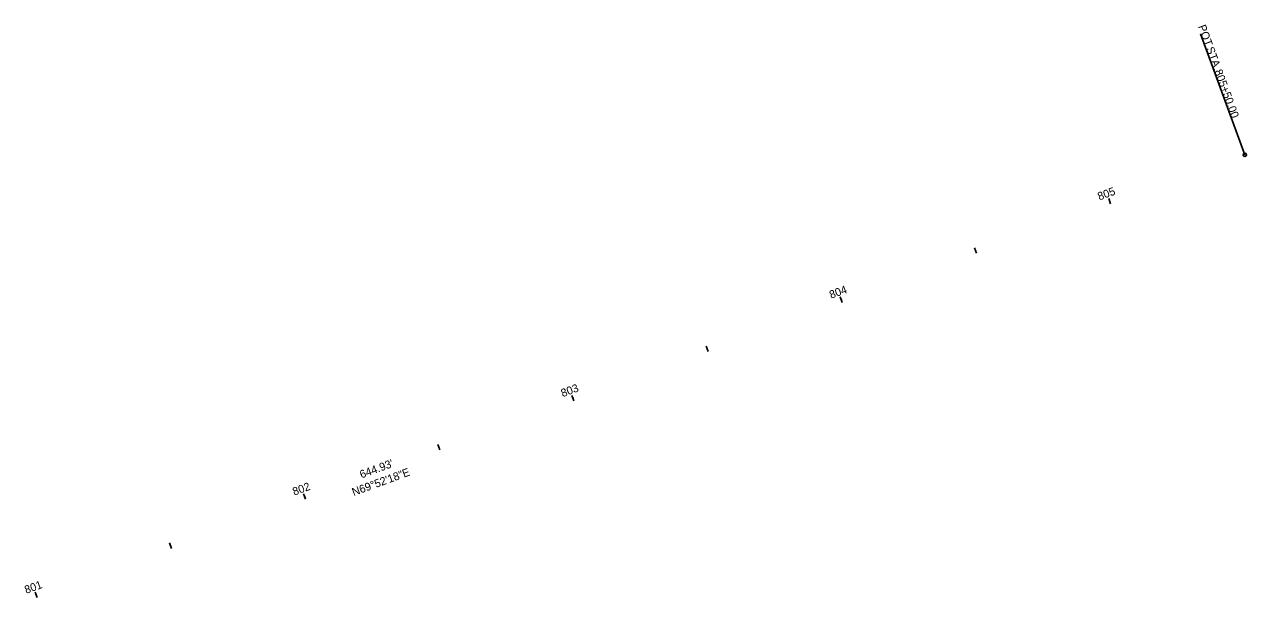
# Model space of a CAD drawing. Extents: x 144928 to 152344, y 329903 to 333202.
# Drawn here: x 151916.5 to 152344.1, y 330632.1 to 330832.5 of the extents above; entities that cross this region are included whole.
import ezdxf

# ---------------------------------------------------------------- set-up
doc = ezdxf.new("R2010")
doc.units = 0
for name, color, linetype in [('GE_P_Alignment_500_Bearings', 7, 'Continuous'), ('GE_P_Alignment_500_Cardinal_Points', 7, 'Continuous'), ('GE_P_Alignment_500_Distances', 7, 'Continuous'), ('GE_P_Alignment_500_Stations', 7, 'Continuous'), ('SC_Scratch1', 7, 'Continuous')]:
    doc.layers.add(name, color=color, linetype=linetype)

msp = doc.modelspace()

# ---------------------------------------------------------------- linework, layer by layer
at = {"layer": 'GE_P_Alignment_500_Cardinal_Points'}
msp.add_line((152343.5, 330786.91), (152328.01, 330829.16), dxfattribs=at)
msp.add_circle((152343.5, 330786.91), 0.6, dxfattribs=at)
at = {"layer": 'GE_P_Alignment_500_Stations'}
for p, q in [((152296.55, 330769.7), (152295.86, 330771.58)), ((152202.66, 330735.29), (152202.25, 330736.42)), ((152108.77, 330700.88), (152108.35, 330702)), ((152014.87, 330666.47), (152014.46, 330667.59)), ((151920.98, 330632.05), (151920.57, 330633.18))]:
    msp.add_line(p, q, dxfattribs=at)
at = {"layer": 'SC_Scratch1'}
for p, q in [((152343.5, 330786.91), (152328.01, 330829.16)), ((152343.5, 330786.91), (152342.81, 330788.79)), ((152296.55, 330769.7), (152295.86, 330771.58)), ((152249.6, 330752.5), (152248.92, 330754.37)), ((152202.66, 330735.29), (152201.97, 330737.17)), ((152155.71, 330718.08), (152155.02, 330719.96)), ((152108.77, 330700.88), (152108.08, 330702.76)), ((152061.82, 330683.67), (152061.13, 330685.55)), ((152014.87, 330666.47), (152014.18, 330668.34)), ((151967.93, 330649.26), (151967.24, 330651.14)), ((151920.98, 330632.05), (151920.29, 330633.93))]:
    msp.add_line(p, q, dxfattribs=at)
msp.add_circle((152343.5, 330786.91), 0.6, dxfattribs=at)

# ---------------------------------------------------------------- texts
at = {"layer": 'GE_P_Alignment_500_Bearings'}
msp.add_text('N69°52\'18"E', height=2.8, rotation=20.1282, dxfattribs=at).set_placement((152031.71, 330667.52))
at = {"layer": 'GE_P_Alignment_500_Cardinal_Points'}
for s, p in [('POT', (152327.09, 330831.8)), (' STA. ', (152329.57, 330825.04)), ('805+50.00', (152332.82, 330816.17))]:
    msp.add_text(s, height=2.8, rotation=290.1282, dxfattribs=at).set_placement(p)
at = {"layer": 'GE_P_Alignment_500_Distances'}
msp.add_text("644.93'", height=2.8, rotation=20.1282, dxfattribs=at).set_placement((152034.44, 330673.68))
at = {"layer": 'GE_P_Alignment_500_Stations'}
msp.add_text('805', height=2.8, rotation=20.1282, dxfattribs=at).set_placement((152292.59, 330770.91))
at = {"layer": 'SC_Scratch1'}
for s, rotation, p in [('POT', 290.1282, (152327.09, 330831.8)), (' STA. ', 290.1282, (152329.57, 330825.04)), ('805+50.00', 290.1282, (152332.82, 330816.17)), ('805', 20.1282, (152292.59, 330770.91)), ('804', 20.1282, (152198.73, 330736.51)), ('803', 20.1282, (152104.83, 330702.1)), ('N69°52\'18"E', 20.1282, (152031.71, 330667.52)), ('802', 20.1282, (152010.93, 330667.68)), ('801', 20.1282, (151917.16, 330633.32))]:
    msp.add_text(s, height=2.8, rotation=rotation, dxfattribs=at).set_placement(p)

doc.saveas('drawing.dxf')
